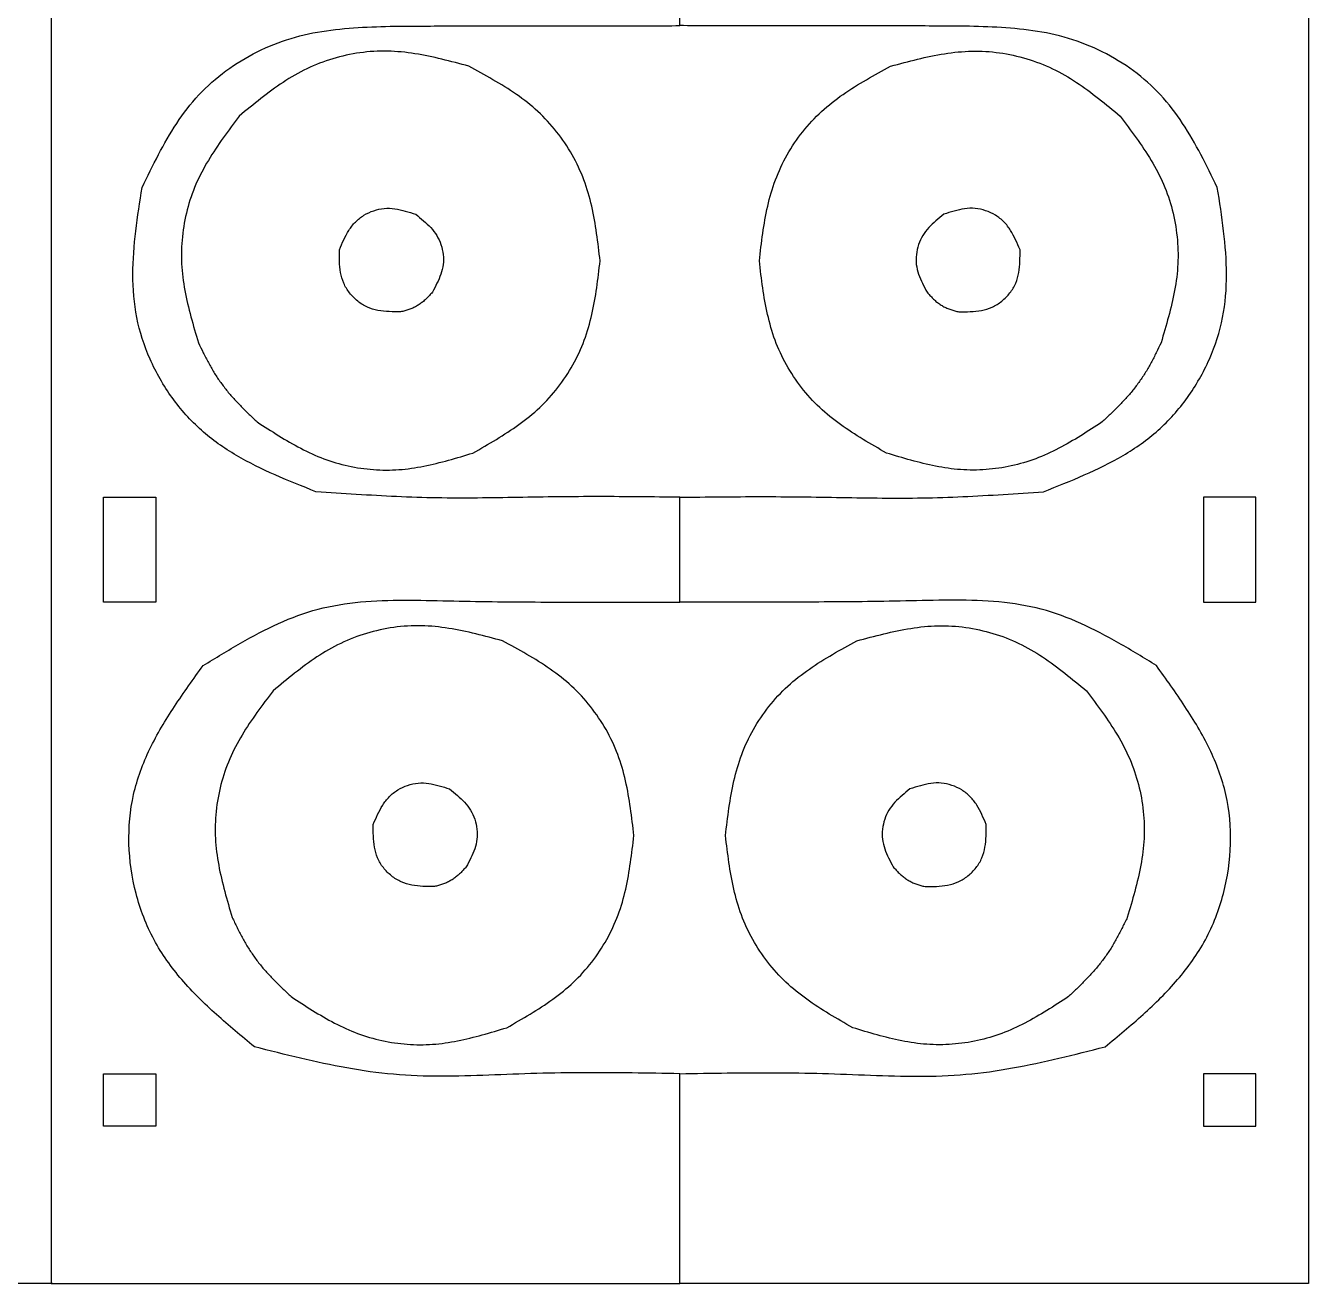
# Model space of a CAD drawing. Extents: x -185 to 480, y 0 to 407.
# Drawn here: x 357.4 to 479.9, y 0.1 to 120.1 of the extents above; entities that cross this region are included whole.
import ezdxf

# ---------------------------------------------------------------- set-up
doc = ezdxf.new("R2010")
doc.units = 0
doc.layers.add('LAYER_1', color=7, linetype='CONTINUOUS')

msp = doc.modelspace()

# ---------------------------------------------------------------- linework, layer by layer
at = {"layer": 'LAYER_1', "color": 7}
for p, q in [((393.22, 92.83), (393.22, 92.83)), ((446.5, 92.83), (446.5, 92.83)), ((379.54, 82.33), (379.54, 82.33)), ((460.18, 82.33), (460.18, 82.33)), ((396.45, 38), (396.45, 38)), ((443.27, 38), (443.27, 38)), ((382.76, 27.5), (382.76, 27.5)), ((456.96, 27.5), (456.96, 27.5))]:
    msp.add_line(p, q, dxfattribs=at)
for points, knots in [([(359.86, 250.14), (359.86, 240.88), (359.86, 222.36), (359.86, 194.59), (359.86, 166.81), (359.86, 139.03), (359.86, 111.25), (359.86, 83.47), (359.86, 55.7), (359.86, 27.92), (359.86, 9.4), (359.86, 0.14)], [0, 0, 0, 0, 27.777778, 55.555555, 83.333333, 111.111111, 138.88889, 166.666669, 194.444445, 222.222223, 250.000002, 250.000002, 250.000002, 250.000002]), ([(479.86, 250.14), (479.86, 240.88), (479.86, 222.36), (479.86, 194.59), (479.86, 166.81), (479.86, 139.03), (479.86, 111.25), (479.86, 83.47), (479.86, 55.7), (479.86, 27.92), (479.86, 9.4), (479.86, 0.14)], [0, 0, 0, 0, 27.777778, 55.555555, 83.333333, 111.111111, 138.88889, 166.666669, 194.444445, 222.222223, 250.000002, 250.000002, 250.000002, 250.000002]), ([(419.86, 120.14), (419.86, 120.51), (419.86, 121.25), (419.86, 122.36), (419.86, 123.47), (419.86, 124.59), (419.86, 125.7), (419.86, 126.81), (419.86, 127.92), (419.86, 129.03), (419.86, 129.77), (419.86, 130.14)], [0, 0, 0, 0, 1.111704, 2.223409, 3.335113, 4.446818, 5.558524, 6.670229, 7.781933, 8.893638, 10.005342, 10.005342, 10.005342, 10.005342]), ([(368.54, 104.71), (369.05, 105.75), (370.07, 107.84), (371.78, 110.85), (373.88, 113.61), (376.5, 115.91), (379.48, 117.73), (382.72, 119.02), (386.13, 119.73), (389.6, 120.02), (391.92, 120.07), (393.08, 120.1)], [0, 0, 0, 0, 3.495068, 6.953724, 10.383977, 13.844255, 17.338008, 20.816194, 24.273012, 27.740507, 31.231576, 31.231576, 31.231576, 31.231576]), ([(393.08, 120.1), (394.07, 120.1), (396.06, 120.11), (399.03, 120.11), (402.01, 120.11), (404.98, 120.12), (407.96, 120.12), (410.93, 120.13), (413.91, 120.13), (416.88, 120.13), (418.87, 120.14), (419.86, 120.14)], [0, 0, 0, 0, 2.975433, 5.950866, 8.926299, 11.90173, 14.877163, 17.852595, 20.828027, 23.803461, 26.778894, 26.778894, 26.778894, 26.778894]), ([(446.64, 120.1), (445.65, 120.1), (443.66, 120.11), (440.69, 120.11), (437.71, 120.11), (434.74, 120.12), (431.76, 120.12), (428.79, 120.13), (425.81, 120.13), (422.83, 120.13), (420.85, 120.14), (419.86, 120.14)], [0, 0, 0, 0, 2.975433, 5.950866, 8.926299, 11.901731, 14.877163, 17.852595, 20.828028, 23.803461, 26.778894, 26.778894, 26.778894, 26.778894]), ([(471.17, 104.71), (470.66, 105.75), (469.65, 107.84), (467.93, 110.85), (465.84, 113.61), (463.22, 115.91), (460.24, 117.73), (456.99, 119.02), (453.58, 119.73), (450.12, 120.02), (447.8, 120.07), (446.64, 120.1)], [0, 0, 0, 0, 3.495067, 6.953724, 10.383977, 13.844254, 17.338008, 20.816194, 24.273012, 27.740508, 31.231575, 31.231575, 31.231575, 31.231575]), ([(399.72, 116.27), (398.87, 116.5), (397.17, 116.96), (394.6, 117.51), (391.97, 117.78), (389.32, 117.62), (386.73, 117.05), (384.25, 116.1), (381.97, 114.77), (379.86, 113.2), (378.5, 112.08), (377.82, 111.51)], [0, 0, 0, 0, 2.647412, 5.277963, 7.897918, 10.541063, 13.198161, 15.841215, 18.460833, 21.091132, 23.738352, 23.738352, 23.738352, 23.738352]), ([(439.99, 116.27), (440.85, 116.5), (442.54, 116.96), (445.12, 117.51), (447.75, 117.78), (450.39, 117.62), (452.99, 117.05), (455.47, 116.1), (457.75, 114.77), (459.86, 113.2), (461.22, 112.08), (461.89, 111.51)], [0, 0, 0, 0, 2.647412, 5.277964, 7.897919, 10.541063, 13.198161, 15.841215, 18.460834, 21.091133, 23.738352, 23.738352, 23.738352, 23.738352]), ([(412.26, 97.69), (412.16, 98.57), (411.95, 100.32), (411.51, 102.91), (410.78, 105.45), (409.65, 107.85), (408.17, 110.06), (406.37, 112), (404.29, 113.63), (402.04, 115.01), (400.5, 115.85), (399.72, 116.27)], [0, 0, 0, 0, 2.647597, 5.27841, 7.898724, 10.541857, 13.198841, 15.841702, 18.461519, 21.092103, 23.739666, 23.739666, 23.739666, 23.739666]), ([(427.46, 97.69), (427.56, 98.57), (427.76, 100.32), (428.21, 102.91), (428.93, 105.45), (430.06, 107.85), (431.55, 110.06), (433.35, 112), (435.43, 113.63), (437.67, 115.01), (439.22, 115.85), (439.99, 116.27)], [0, 0, 0, 0, 2.647597, 5.27841, 7.898723, 10.541857, 13.198841, 15.841702, 18.461519, 21.092103, 23.739665, 23.739665, 23.739665, 23.739665]), ([(377.82, 111.51), (377.3, 110.82), (376.27, 109.45), (374.83, 107.31), (373.62, 105.03), (372.78, 102.57), (372.32, 100.02), (372.25, 97.42), (372.58, 94.86), (373.18, 92.36), (373.67, 90.71), (373.92, 89.88)], [0, 0, 0, 0, 2.589639, 5.163371, 7.72698, 10.311706, 12.909721, 15.494985, 18.059135, 20.632872, 23.222125, 23.222125, 23.222125, 23.222125]), ([(461.89, 111.51), (462.41, 110.82), (463.45, 109.45), (464.89, 107.31), (466.1, 105.03), (466.93, 102.57), (467.39, 100.02), (467.47, 97.42), (467.14, 94.86), (466.53, 92.36), (466.05, 90.71), (465.8, 89.88)], [0, 0, 0, 0, 2.58964, 5.163371, 7.72698, 10.311706, 12.909722, 15.494986, 18.059135, 20.632872, 23.222125, 23.222125, 23.222125, 23.222125]), ([(385.14, 75.67), (383.84, 76.19), (381.25, 77.21), (377.5, 79.03), (374.08, 81.43), (371.28, 84.58), (369.18, 88.25), (367.88, 92.25), (367.56, 96.42), (367.89, 100.57), (368.33, 103.32), (368.54, 104.71)], [0, 0, 0, 0, 4.208447, 8.360195, 12.473432, 16.657146, 20.886985, 25.06909, 29.179233, 33.329443, 37.53745, 37.53745, 37.53745, 37.53745]), ([(454.57, 75.67), (455.88, 76.19), (458.47, 77.21), (462.22, 79.03), (465.64, 81.43), (468.44, 84.58), (470.54, 88.25), (471.83, 92.25), (472.16, 96.42), (471.82, 100.57), (471.39, 103.32), (471.17, 104.71)], [0, 0, 0, 0, 4.208447, 8.360195, 12.473431, 16.657146, 20.886985, 25.069089, 29.179232, 33.329443, 37.53745, 37.53745, 37.53745, 37.53745]), ([(387.38, 98.76), (387.51, 99.07), (387.78, 99.71), (388.26, 100.62), (388.88, 101.44), (389.7, 102.08), (390.64, 102.52), (391.65, 102.75), (392.68, 102.7), (393.68, 102.46), (394.33, 102.25), (394.66, 102.14)], [0, 0, 0, 0, 1.037911, 2.059862, 3.07169, 4.103787, 5.147883, 6.175171, 7.180853, 8.201408, 9.241288, 9.241288, 9.241288, 9.241288]), ([(394.66, 102.14), (394.91, 101.94), (395.41, 101.54), (396.11, 100.89), (396.7, 100.13), (397.1, 99.26), (397.31, 98.31), (397.32, 97.35), (397.08, 96.42), (396.7, 95.55), (396.4, 94.99), (396.25, 94.7)], [0, 0, 0, 0, 0.964528, 1.91649, 2.860801, 3.818206, 4.784899, 5.738039, 6.677912, 7.629709, 8.597147, 8.597147, 8.597147, 8.597147]), ([(445.06, 102.14), (444.81, 101.94), (444.31, 101.54), (443.61, 100.89), (443.02, 100.13), (442.62, 99.26), (442.41, 98.31), (442.4, 97.35), (442.63, 96.42), (443.02, 95.55), (443.32, 94.99), (443.47, 94.7)], [0, 0, 0, 0, 0.964528, 1.91649, 2.860801, 3.818206, 4.784899, 5.73804, 6.677912, 7.629709, 8.597148, 8.597148, 8.597148, 8.597148]), ([(452.34, 98.76), (452.2, 99.07), (451.94, 99.71), (451.46, 100.62), (450.84, 101.44), (450.02, 102.08), (449.08, 102.52), (448.06, 102.75), (447.04, 102.7), (446.04, 102.46), (445.39, 102.25), (445.06, 102.14)], [0, 0, 0, 0, 1.037911, 2.059862, 3.07169, 4.103787, 5.147883, 6.175171, 7.180854, 8.201408, 9.241288, 9.241288, 9.241288, 9.241288]), ([(393.22, 92.83), (392.86, 92.83), (392.13, 92.84), (391.06, 92.94), (390.02, 93.24), (389.09, 93.82), (388.32, 94.61), (387.75, 95.54), (387.46, 96.59), (387.37, 97.67), (387.38, 98.39), (387.38, 98.76)], [0, 0, 0, 0, 1.094616, 2.168259, 3.226742, 4.31394, 5.41845, 6.505883, 7.56602, 8.641146, 9.737164, 9.737164, 9.737164, 9.737164]), ([(446.5, 92.83), (446.86, 92.83), (447.58, 92.84), (448.66, 92.94), (449.7, 93.24), (450.63, 93.82), (451.4, 94.61), (451.97, 95.54), (452.26, 96.59), (452.34, 97.67), (452.34, 98.39), (452.34, 98.76)], [0, 0, 0, 0, 1.094617, 2.16826, 3.226743, 4.313941, 5.418451, 6.505884, 7.566021, 8.641147, 9.737165, 9.737165, 9.737165, 9.737165]), ([(400.12, 79.36), (400.87, 79.79), (402.37, 80.65), (404.53, 82.04), (406.55, 83.66), (408.28, 85.58), (409.72, 87.75), (410.81, 90.1), (411.52, 92.59), (411.96, 95.13), (412.16, 96.84), (412.26, 97.69)], [0, 0, 0, 0, 2.589808, 5.163952, 7.72832, 10.313507, 12.911637, 15.496642, 18.060635, 20.634583, 23.224324, 23.224324, 23.224324, 23.224324]), ([(439.6, 79.36), (438.85, 79.79), (437.35, 80.65), (435.18, 82.04), (433.17, 83.66), (431.43, 85.58), (430, 87.75), (428.9, 90.1), (428.2, 92.59), (427.76, 95.13), (427.56, 96.84), (427.46, 97.69)], [0, 0, 0, 0, 2.589809, 5.163952, 7.72832, 10.313508, 12.911637, 15.496643, 18.060636, 20.634584, 23.224325, 23.224325, 23.224325, 23.224325]), ([(396.25, 94.7), (396.16, 94.6), (395.98, 94.4), (395.7, 94.11), (395.4, 93.83), (395.08, 93.59), (394.74, 93.37), (394.38, 93.19), (394, 93.05), (393.61, 92.93), (393.35, 92.86), (393.22, 92.83)], [0, 0, 0, 0, 0.404147, 0.807493, 1.210437, 1.61467, 2.019522, 2.423496, 2.82612, 3.229398, 3.633665, 3.633665, 3.633665, 3.633665]), ([(443.47, 94.7), (443.56, 94.6), (443.74, 94.4), (444.02, 94.11), (444.31, 93.83), (444.64, 93.59), (444.98, 93.37), (445.34, 93.19), (445.72, 93.05), (446.11, 92.93), (446.37, 92.86), (446.5, 92.83)], [0, 0, 0, 0, 0.404147, 0.807492, 1.210437, 1.61467, 2.019522, 2.423495, 2.82612, 3.229398, 3.633664, 3.633664, 3.633664, 3.633664]), ([(373.92, 89.88), (374.07, 89.56), (374.38, 88.93), (374.86, 87.99), (375.38, 87.07), (375.96, 86.19), (376.6, 85.35), (377.28, 84.55), (378.01, 83.79), (378.77, 83.05), (379.28, 82.57), (379.54, 82.33)], [0, 0, 0, 0, 1.056831, 2.112344, 3.1668, 4.218845, 5.272183, 6.325263, 7.380469, 8.435699, 9.491484, 9.491484, 9.491484, 9.491484]), ([(465.8, 89.88), (465.65, 89.56), (465.34, 88.93), (464.86, 87.99), (464.34, 87.07), (463.75, 86.19), (463.12, 85.35), (462.43, 84.55), (461.71, 83.79), (460.95, 83.05), (460.44, 82.57), (460.18, 82.33)], [0, 0, 0, 0, 1.056831, 2.112344, 3.1668, 4.218845, 5.272183, 6.325264, 7.380468, 8.4357, 9.491484, 9.491484, 9.491484, 9.491484]), ([(379.54, 82.33), (380.22, 81.89), (381.57, 81), (383.66, 79.78), (385.87, 78.76), (388.2, 78.08), (390.62, 77.73), (393.05, 77.72), (395.45, 78.07), (397.8, 78.66), (399.35, 79.13), (400.12, 79.36)], [0, 0, 0, 0, 2.432378, 4.852295, 7.264737, 9.692156, 12.129704, 14.556189, 16.966276, 19.384748, 21.816341, 21.816341, 21.816341, 21.816341]), ([(460.18, 82.33), (459.5, 81.89), (458.15, 81), (456.06, 79.78), (453.85, 78.76), (451.52, 78.08), (449.1, 77.73), (446.67, 77.72), (444.27, 78.07), (441.92, 78.66), (440.37, 79.13), (439.6, 79.36)], [0, 0, 0, 0, 2.432379, 4.852295, 7.264737, 9.692155, 12.129704, 14.556189, 16.966276, 19.384748, 21.816341, 21.816341, 21.816341, 21.816341]), ([(364.86, 65.14), (364.86, 65.51), (364.86, 66.25), (364.86, 67.36), (364.86, 68.47), (364.86, 69.59), (364.86, 70.7), (364.86, 71.81), (364.86, 72.92), (364.86, 74.03), (364.86, 74.77), (364.86, 75.14)], [0, 0, 0, 0, 1.111109, 2.222218, 3.333327, 4.444436, 5.555545, 6.666653, 7.777762, 8.888871, 9.99998, 9.99998, 9.99998, 9.99998]), ([(364.86, 75.14), (365.04, 75.14), (365.41, 75.14), (365.97, 75.14), (366.53, 75.14), (367.08, 75.14), (367.64, 75.14), (368.19, 75.14), (368.75, 75.14), (369.3, 75.14), (369.67, 75.14), (369.86, 75.14)], [0, 0, 0, 0, 0.555555, 1.111111, 1.666666, 2.222223, 2.777779, 3.333335, 3.88889, 4.444445, 5.000001, 5.000001, 5.000001, 5.000001]), ([(369.86, 75.14), (369.86, 74.77), (369.86, 74.03), (369.86, 72.92), (369.86, 71.81), (369.86, 70.7), (369.86, 69.59), (369.86, 68.47), (369.86, 67.36), (369.86, 66.25), (369.86, 65.51), (369.86, 65.14)], [0, 0, 0, 0, 1.111109, 2.222218, 3.333327, 4.444435, 5.555544, 6.666653, 7.777762, 8.888871, 9.99998, 9.99998, 9.99998, 9.99998]), ([(419.86, 75.14), (418.57, 75.16), (416, 75.19), (412.14, 75.21), (408.27, 75.19), (404.41, 75.12), (400.55, 75.06), (396.69, 75.06), (392.83, 75.19), (388.99, 75.41), (386.43, 75.58), (385.14, 75.67)], [0, 0, 0, 0, 3.860635, 7.721321, 11.58238, 15.448686, 19.314437, 23.178293, 27.02759, 30.878916, 34.731976, 34.731976, 34.731976, 34.731976]), ([(419.86, 75.14), (421.15, 75.16), (423.72, 75.19), (427.58, 75.21), (431.44, 75.19), (435.31, 75.12), (439.17, 75.06), (443.03, 75.06), (446.88, 75.19), (450.73, 75.41), (453.29, 75.58), (454.57, 75.67)], [0, 0, 0, 0, 3.860635, 7.721321, 11.58238, 15.448686, 19.314437, 23.178293, 27.02759, 30.878916, 34.731976, 34.731976, 34.731976, 34.731976]), ([(419.86, 65.14), (419.86, 65.51), (419.86, 66.25), (419.86, 67.36), (419.86, 68.47), (419.86, 69.59), (419.86, 70.7), (419.86, 71.81), (419.86, 72.92), (419.86, 74.03), (419.86, 74.77), (419.86, 75.14)], [0, 0, 0, 0, 1.111711, 2.223422, 3.335133, 4.446843, 5.558555, 6.670266, 7.781978, 8.893688, 10.005398, 10.005398, 10.005398, 10.005398]), ([(474.86, 75.14), (474.67, 75.14), (474.3, 75.14), (473.75, 75.14), (473.19, 75.14), (472.64, 75.14), (472.08, 75.14), (471.53, 75.14), (470.97, 75.14), (470.41, 75.14), (470.04, 75.14), (469.86, 75.14)], [0, 0, 0, 0, 0.555556, 1.111111, 1.666667, 2.222223, 2.777779, 3.333335, 3.88889, 4.444445, 5.000002, 5.000002, 5.000002, 5.000002]), ([(469.86, 75.14), (469.86, 74.77), (469.86, 74.03), (469.86, 72.92), (469.86, 71.81), (469.86, 70.7), (469.86, 69.59), (469.86, 68.47), (469.86, 67.36), (469.86, 66.25), (469.86, 65.51), (469.86, 65.14)], [0, 0, 0, 0, 1.111109, 2.222218, 3.333327, 4.444435, 5.555544, 6.666653, 7.777762, 8.888871, 9.99998, 9.99998, 9.99998, 9.99998]), ([(474.86, 65.14), (474.86, 65.51), (474.86, 66.25), (474.86, 67.36), (474.86, 68.47), (474.86, 69.59), (474.86, 70.7), (474.86, 71.81), (474.86, 72.92), (474.86, 74.03), (474.86, 74.77), (474.86, 75.14)], [0, 0, 0, 0, 1.111109, 2.222218, 3.333327, 4.444436, 5.555545, 6.666653, 7.777762, 8.888871, 9.99998, 9.99998, 9.99998, 9.99998]), ([(369.86, 65.14), (369.67, 65.14), (369.3, 65.14), (368.75, 65.14), (368.19, 65.14), (367.64, 65.14), (367.08, 65.14), (366.53, 65.14), (365.97, 65.14), (365.41, 65.14), (365.04, 65.14), (364.86, 65.14)], [0, 0, 0, 0, 0.555556, 1.111111, 1.666666, 2.222222, 2.777778, 3.333335, 3.88889, 4.444446, 5.000001, 5.000001, 5.000001, 5.000001]), ([(374.37, 59.09), (375.55, 59.81), (377.89, 61.25), (381.5, 63.17), (385.33, 64.6), (389.4, 65.24), (393.57, 65.36), (397.76, 65.25), (401.93, 65.18), (406.07, 65.15), (408.82, 65.13), (410.2, 65.13)], [0, 0, 0, 0, 4.151386, 8.240233, 12.254363, 16.355949, 20.533913, 24.748684, 28.918693, 33.054088, 37.172255, 37.172255, 37.172255, 37.172255]), ([(410.2, 65.13), (410.55, 65.13), (411.27, 65.13), (412.34, 65.13), (413.42, 65.13), (414.49, 65.13), (415.56, 65.13), (416.64, 65.13), (417.71, 65.14), (418.79, 65.14), (419.5, 65.14), (419.86, 65.14)], [0, 0, 0, 0, 1.073679, 2.14736, 3.221039, 4.29472, 5.3684, 6.442081, 7.51576, 8.589441, 9.66312, 9.66312, 9.66312, 9.66312]), ([(429.52, 65.13), (429.16, 65.13), (428.45, 65.13), (427.37, 65.13), (426.3, 65.13), (425.23, 65.13), (424.15, 65.13), (423.08, 65.13), (422.01, 65.14), (420.93, 65.14), (420.22, 65.14), (419.86, 65.14)], [0, 0, 0, 0, 1.07368, 2.14736, 3.221039, 4.29472, 5.3684, 6.442081, 7.515761, 8.589441, 9.66312, 9.66312, 9.66312, 9.66312]), ([(465.35, 59.09), (464.17, 59.81), (461.82, 61.25), (458.21, 63.17), (454.38, 64.6), (450.31, 65.24), (446.15, 65.36), (441.96, 65.25), (437.79, 65.18), (433.65, 65.15), (430.89, 65.13), (429.52, 65.13)], [0, 0, 0, 0, 4.151386, 8.240234, 12.254363, 16.35595, 20.533913, 24.748685, 28.918694, 33.054088, 37.172255, 37.172255, 37.172255, 37.172255]), ([(469.86, 65.14), (470.04, 65.14), (470.41, 65.14), (470.97, 65.14), (471.53, 65.14), (472.08, 65.14), (472.64, 65.14), (473.19, 65.14), (473.75, 65.14), (474.3, 65.14), (474.67, 65.14), (474.86, 65.14)], [0, 0, 0, 0, 0.555557, 1.111112, 1.666667, 2.222223, 2.777779, 3.333335, 3.888891, 4.444446, 5.000002, 5.000002, 5.000002, 5.000002]), ([(402.95, 61.44), (402.1, 61.67), (400.4, 62.13), (397.82, 62.68), (395.2, 62.95), (392.55, 62.79), (389.95, 62.22), (387.48, 61.27), (385.2, 59.94), (383.08, 58.37), (381.73, 57.24), (381.05, 56.68)], [0, 0, 0, 0, 2.647412, 5.277963, 7.897918, 10.541063, 13.198161, 15.841215, 18.460833, 21.091132, 23.738352, 23.738352, 23.738352, 23.738352]), ([(436.77, 61.44), (437.62, 61.67), (439.32, 62.13), (441.9, 62.68), (444.52, 62.95), (447.17, 62.79), (449.77, 62.22), (452.24, 61.27), (454.52, 59.94), (456.64, 58.37), (457.99, 57.24), (458.67, 56.68)], [0, 0, 0, 0, 2.647411, 5.277963, 7.897918, 10.541062, 13.19816, 15.841215, 18.460833, 21.091132, 23.738352, 23.738352, 23.738352, 23.738352]), ([(415.49, 42.86), (415.38, 43.74), (415.18, 45.49), (414.74, 48.08), (414.01, 50.62), (412.88, 53.02), (411.39, 55.22), (409.59, 57.17), (407.51, 58.79), (405.27, 60.18), (403.72, 61.02), (402.95, 61.44)], [0, 0, 0, 0, 2.647597, 5.278411, 7.898724, 10.541857, 13.198841, 15.841702, 18.461519, 21.092103, 23.739666, 23.739666, 23.739666, 23.739666]), ([(424.23, 42.86), (424.33, 43.74), (424.54, 45.49), (424.98, 48.08), (425.71, 50.62), (426.84, 53.02), (428.32, 55.22), (430.12, 57.17), (432.21, 58.79), (434.45, 60.18), (435.99, 61.02), (436.77, 61.44)], [0, 0, 0, 0, 2.647597, 5.278411, 7.898723, 10.541858, 13.198841, 15.841702, 18.461519, 21.092103, 23.739666, 23.739666, 23.739666, 23.739666]), ([(379.26, 22.71), (378.04, 23.72), (375.61, 25.73), (372.25, 29.01), (369.5, 32.85), (367.79, 37.31), (367.11, 42.05), (367.52, 46.8), (369.17, 51.22), (371.6, 55.24), (373.44, 57.8), (374.37, 59.09)], [0, 0, 0, 0, 4.756476, 9.437901, 14.071406, 18.813854, 23.613321, 28.333714, 32.943603, 37.62328, 42.393595, 42.393595, 42.393595, 42.393595]), ([(460.46, 22.71), (461.68, 23.72), (464.1, 25.73), (467.47, 29.01), (470.22, 32.85), (471.93, 37.31), (472.61, 42.05), (472.2, 46.8), (470.54, 51.22), (468.12, 55.24), (466.28, 57.8), (465.35, 59.09)], [0, 0, 0, 0, 4.756477, 9.437902, 14.071406, 18.813854, 23.613321, 28.333715, 32.943603, 37.623281, 42.393595, 42.393595, 42.393595, 42.393595]), ([(381.05, 56.68), (380.53, 55.99), (379.49, 54.62), (378.05, 52.48), (376.84, 50.2), (376.01, 47.74), (375.55, 45.19), (375.47, 42.59), (375.81, 40.03), (376.41, 37.53), (376.9, 35.87), (377.14, 35.05)], [0, 0, 0, 0, 2.589639, 5.163371, 7.726979, 10.311706, 12.909722, 15.494986, 18.059135, 20.632872, 23.222125, 23.222125, 23.222125, 23.222125]), ([(458.67, 56.68), (459.19, 55.99), (460.22, 54.62), (461.67, 52.48), (462.87, 50.2), (463.71, 47.74), (464.17, 45.19), (464.24, 42.59), (463.91, 40.03), (463.31, 37.53), (462.82, 35.87), (462.58, 35.05)], [0, 0, 0, 0, 2.589639, 5.163371, 7.72698, 10.311706, 12.909722, 15.494986, 18.059136, 20.632873, 23.222126, 23.222126, 23.222126, 23.222126]), ([(390.61, 43.92), (390.74, 44.24), (391.01, 44.87), (391.48, 45.79), (392.11, 46.6), (392.93, 47.25), (393.87, 47.69), (394.88, 47.92), (395.91, 47.86), (396.9, 47.63), (397.56, 47.42), (397.88, 47.31)], [0, 0, 0, 0, 1.037911, 2.059861, 3.071689, 4.103785, 5.147882, 6.17517, 7.180853, 8.201407, 9.241287, 9.241287, 9.241287, 9.241287]), ([(449.11, 43.92), (448.98, 44.24), (448.71, 44.87), (448.24, 45.79), (447.61, 46.6), (446.79, 47.25), (445.85, 47.69), (444.84, 47.92), (443.81, 47.86), (442.82, 47.63), (442.16, 47.42), (441.83, 47.31)], [0, 0, 0, 0, 1.037911, 2.059861, 3.071689, 4.103786, 5.147882, 6.17517, 7.180853, 8.201407, 9.241287, 9.241287, 9.241287, 9.241287]), ([(397.88, 47.31), (398.14, 47.11), (398.64, 46.71), (399.34, 46.06), (399.92, 45.3), (400.32, 44.43), (400.53, 43.48), (400.54, 42.52), (400.31, 41.59), (399.93, 40.72), (399.63, 40.15), (399.47, 39.87)], [0, 0, 0, 0, 0.964527, 1.91649, 2.860801, 3.818206, 4.784899, 5.738038, 6.677911, 7.629709, 8.597147, 8.597147, 8.597147, 8.597147]), ([(441.83, 47.31), (441.58, 47.11), (441.08, 46.71), (440.38, 46.06), (439.79, 45.3), (439.39, 44.43), (439.18, 43.48), (439.18, 42.52), (439.41, 41.59), (439.79, 40.72), (440.09, 40.15), (440.24, 39.87)], [0, 0, 0, 0, 0.964527, 1.91649, 2.860801, 3.818206, 4.784899, 5.738039, 6.677912, 7.629709, 8.597148, 8.597148, 8.597148, 8.597148]), ([(396.45, 38), (396.08, 38), (395.36, 38), (394.29, 38.11), (393.25, 38.41), (392.32, 38.99), (391.54, 39.77), (390.97, 40.71), (390.69, 41.76), (390.6, 42.83), (390.6, 43.56), (390.61, 43.92)], [0, 0, 0, 0, 1.094616, 2.168259, 3.226742, 4.31394, 5.41845, 6.505883, 7.56602, 8.641146, 9.737165, 9.737165, 9.737165, 9.737165]), ([(403.35, 24.53), (404.1, 24.96), (405.59, 25.81), (407.76, 27.21), (409.77, 28.83), (411.51, 30.75), (412.95, 32.92), (414.04, 35.27), (414.75, 37.75), (415.18, 40.29), (415.38, 42), (415.49, 42.86)], [0, 0, 0, 0, 2.589808, 5.163951, 7.72832, 10.313508, 12.911636, 15.496642, 18.060635, 20.634583, 23.224324, 23.224324, 23.224324, 23.224324]), ([(436.37, 24.53), (435.62, 24.96), (434.13, 25.81), (431.96, 27.21), (429.95, 28.83), (428.21, 30.75), (426.77, 32.92), (425.68, 35.27), (424.97, 37.75), (424.54, 40.29), (424.33, 42), (424.23, 42.86)], [0, 0, 0, 0, 2.589809, 5.163952, 7.72832, 10.313509, 12.911637, 15.496643, 18.060635, 20.634584, 23.224325, 23.224325, 23.224325, 23.224325]), ([(443.27, 38), (443.63, 38), (444.36, 38), (445.43, 38.11), (446.47, 38.41), (447.4, 38.99), (448.18, 39.77), (448.74, 40.71), (449.03, 41.76), (449.12, 42.83), (449.11, 43.56), (449.11, 43.92)], [0, 0, 0, 0, 1.094617, 2.16826, 3.226743, 4.313941, 5.418451, 6.505884, 7.566021, 8.641147, 9.737166, 9.737166, 9.737166, 9.737166]), ([(399.47, 39.87), (399.38, 39.77), (399.2, 39.57), (398.93, 39.28), (398.63, 39), (398.31, 38.76), (397.96, 38.54), (397.6, 38.36), (397.22, 38.22), (396.84, 38.1), (396.58, 38.03), (396.45, 38)], [0, 0, 0, 0, 0.404148, 0.807493, 1.210437, 1.61467, 2.019522, 2.423496, 2.82612, 3.229397, 3.633664, 3.633664, 3.633664, 3.633664]), ([(440.24, 39.87), (440.33, 39.77), (440.51, 39.57), (440.79, 39.28), (441.09, 39), (441.41, 38.76), (441.75, 38.54), (442.12, 38.36), (442.49, 38.22), (442.88, 38.1), (443.14, 38.03), (443.27, 38)], [0, 0, 0, 0, 0.404147, 0.807493, 1.210437, 1.61467, 2.019522, 2.423496, 2.826121, 3.229398, 3.633664, 3.633664, 3.633664, 3.633664]), ([(377.14, 35.05), (377.3, 34.73), (377.6, 34.1), (378.08, 33.16), (378.61, 32.24), (379.19, 31.36), (379.82, 30.52), (380.51, 29.72), (381.24, 28.96), (381.99, 28.22), (382.51, 27.74), (382.76, 27.5)], [0, 0, 0, 0, 1.056831, 2.112344, 3.1668, 4.218845, 5.272183, 6.325263, 7.380469, 8.435699, 9.491484, 9.491484, 9.491484, 9.491484]), ([(462.58, 35.05), (462.42, 34.73), (462.11, 34.1), (461.63, 33.16), (461.11, 32.24), (460.53, 31.36), (459.89, 30.52), (459.21, 29.72), (458.48, 28.96), (457.72, 28.22), (457.21, 27.74), (456.96, 27.5)], [0, 0, 0, 0, 1.056831, 2.112344, 3.1668, 4.218845, 5.272183, 6.325264, 7.380468, 8.4357, 9.491484, 9.491484, 9.491484, 9.491484]), ([(382.76, 27.5), (383.44, 27.05), (384.8, 26.17), (386.89, 24.94), (389.09, 23.93), (391.43, 23.25), (393.84, 22.9), (396.27, 22.89), (398.67, 23.24), (401.02, 23.83), (402.57, 24.3), (403.35, 24.53)], [0, 0, 0, 0, 2.432378, 4.852294, 7.264737, 9.692156, 12.129703, 14.556188, 16.966276, 19.384748, 21.816341, 21.816341, 21.816341, 21.816341]), ([(456.96, 27.5), (456.28, 27.05), (454.92, 26.17), (452.83, 24.94), (450.63, 23.93), (448.29, 23.25), (445.88, 22.9), (443.44, 22.89), (441.04, 23.24), (438.69, 23.83), (437.15, 24.3), (436.37, 24.53)], [0, 0, 0, 0, 2.432379, 4.852295, 7.264737, 9.692155, 12.129704, 14.556189, 16.966276, 19.384748, 21.816341, 21.816341, 21.816341, 21.816341]), ([(419.86, 20.14), (418.34, 20.17), (415.32, 20.22), (410.77, 20.25), (406.21, 20.19), (401.65, 19.99), (397.08, 19.85), (392.55, 20), (388.07, 20.64), (383.65, 21.59), (380.72, 22.34), (379.26, 22.71)], [0, 0, 0, 0, 4.54301, 9.089374, 13.643919, 18.221427, 22.789098, 27.332227, 31.825012, 36.343069, 40.882434, 40.882434, 40.882434, 40.882434]), ([(419.86, 20.14), (421.37, 20.17), (424.4, 20.22), (428.95, 20.25), (433.51, 20.19), (438.07, 19.99), (442.63, 19.85), (447.17, 20), (451.65, 20.64), (456.07, 21.59), (458.99, 22.34), (460.46, 22.71)], [0, 0, 0, 0, 4.543009, 9.089374, 13.643918, 18.221426, 22.789098, 27.332227, 31.825012, 36.343068, 40.882433, 40.882433, 40.882433, 40.882433]), ([(364.86, 15.14), (364.86, 15.33), (364.86, 15.7), (364.86, 16.25), (364.86, 16.81), (364.86, 17.36), (364.86, 17.92), (364.86, 18.47), (364.86, 19.03), (364.86, 19.59), (364.86, 19.96), (364.86, 20.14)], [0, 0, 0, 0, 0.555558, 1.111115, 1.666672, 2.22223, 2.777789, 3.333347, 3.888904, 4.444461, 5.000018, 5.000018, 5.000018, 5.000018]), ([(364.86, 20.14), (365.04, 20.14), (365.41, 20.14), (365.97, 20.14), (366.53, 20.14), (367.08, 20.14), (367.64, 20.14), (368.19, 20.14), (368.75, 20.14), (369.3, 20.14), (369.67, 20.14), (369.86, 20.14)], [0, 0, 0, 0, 0.555555, 1.111111, 1.666666, 2.222223, 2.777779, 3.333335, 3.88889, 4.444445, 5.000001, 5.000001, 5.000001, 5.000001]), ([(369.86, 20.14), (369.86, 19.96), (369.86, 19.59), (369.86, 19.03), (369.86, 18.47), (369.86, 17.92), (369.86, 17.36), (369.86, 16.81), (369.86, 16.25), (369.86, 15.7), (369.86, 15.33), (369.86, 15.14)], [0, 0, 0, 0, 0.555557, 1.111114, 1.666671, 2.222231, 2.777789, 3.333346, 3.888903, 4.44446, 5.000018, 5.000018, 5.000018, 5.000018]), ([(419.86, 0.14), (419.86, 0.88), (419.86, 2.36), (419.86, 4.59), (419.86, 6.81), (419.86, 9.03), (419.86, 11.25), (419.86, 13.48), (419.86, 15.7), (419.86, 17.92), (419.86, 19.4), (419.86, 20.14)], [0, 0, 0, 0, 2.222556, 4.445113, 6.667669, 8.890226, 11.112782, 13.335339, 15.557895, 17.780452, 20.003008, 20.003008, 20.003008, 20.003008]), ([(474.86, 20.14), (474.67, 20.14), (474.3, 20.14), (473.75, 20.14), (473.19, 20.14), (472.64, 20.14), (472.08, 20.14), (471.53, 20.14), (470.97, 20.14), (470.41, 20.14), (470.04, 20.14), (469.86, 20.14)], [0, 0, 0, 0, 0.555556, 1.111111, 1.666667, 2.222223, 2.777779, 3.333335, 3.88889, 4.444445, 5.000002, 5.000002, 5.000002, 5.000002]), ([(469.86, 20.14), (469.86, 19.96), (469.86, 19.59), (469.86, 19.03), (469.86, 18.47), (469.86, 17.92), (469.86, 17.36), (469.86, 16.81), (469.86, 16.25), (469.86, 15.7), (469.86, 15.33), (469.86, 15.14)], [0, 0, 0, 0, 0.555557, 1.111114, 1.666671, 2.222231, 2.777789, 3.333346, 3.888903, 4.44446, 5.000018, 5.000018, 5.000018, 5.000018]), ([(474.86, 15.14), (474.86, 15.33), (474.86, 15.7), (474.86, 16.25), (474.86, 16.81), (474.86, 17.36), (474.86, 17.92), (474.86, 18.47), (474.86, 19.03), (474.86, 19.59), (474.86, 19.96), (474.86, 20.14)], [0, 0, 0, 0, 0.555558, 1.111115, 1.666672, 2.22223, 2.777789, 3.333347, 3.888904, 4.444461, 5.000018, 5.000018, 5.000018, 5.000018]), ([(369.86, 15.14), (369.67, 15.14), (369.3, 15.14), (368.75, 15.14), (368.19, 15.14), (367.64, 15.14), (367.08, 15.14), (366.53, 15.14), (365.97, 15.14), (365.41, 15.14), (365.04, 15.14), (364.86, 15.14)], [0, 0, 0, 0, 0.555556, 1.111111, 1.666666, 2.222222, 2.777778, 3.333335, 3.88889, 4.444446, 5.000001, 5.000001, 5.000001, 5.000001]), ([(469.86, 15.14), (470.04, 15.14), (470.41, 15.14), (470.97, 15.14), (471.53, 15.14), (472.08, 15.14), (472.64, 15.14), (473.19, 15.14), (473.75, 15.14), (474.3, 15.14), (474.67, 15.14), (474.86, 15.14)], [0, 0, 0, 0, 0.555557, 1.111112, 1.666667, 2.222223, 2.777779, 3.333335, 3.888891, 4.444446, 5.000002, 5.000002, 5.000002, 5.000002]), ([(360, 0.14), (357.78, 0.14), (353.33, 0.14), (346.67, 0.14), (340, 0.14), (333.33, 0.14), (326.67, 0.14), (320, 0.14), (313.33, 0.14), (306.67, 0.14), (302.22, 0.14), (300, 0.14)], [0, 0, 0, 0, 6.666667, 13.333334, 19.999999, 26.666666, 33.333332, 39.999999, 46.666665, 53.333331, 59.999998, 59.999998, 59.999998, 59.999998]), ([(359.86, 0.14), (362.08, 0.14), (366.53, 0.14), (373.19, 0.14), (379.86, 0.14), (386.53, 0.14), (393.19, 0.14), (399.86, 0.14), (406.53, 0.14), (413.19, 0.14), (417.64, 0.14), (419.86, 0.14)], [0, 0, 0, 0, 6.666667, 13.333334, 19.999999, 26.666666, 33.333332, 39.999999, 46.666665, 53.333331, 59.999998, 59.999998, 59.999998, 59.999998]), ([(479.86, 0.14), (477.64, 0.14), (473.19, 0.14), (466.53, 0.14), (459.86, 0.14), (453.19, 0.14), (446.53, 0.14), (439.86, 0.14), (433.19, 0.14), (426.53, 0.14), (422.08, 0.14), (419.86, 0.14)], [0, 0, 0, 0, 6.666667, 13.333334, 19.999999, 26.666666, 33.333332, 39.999999, 46.666666, 53.333332, 59.999998, 59.999998, 59.999998, 59.999998])]:
    msp.add_open_spline(points, degree=3, knots=knots, dxfattribs=at)

doc.saveas('drawing.dxf')
